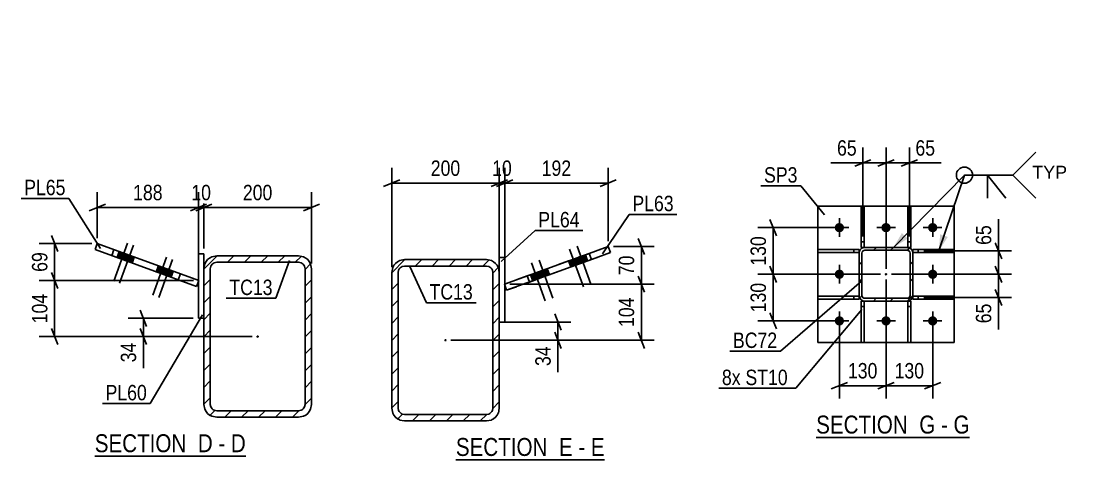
# Model space of a CAD drawing. Header units: millimetres. Extents: x 0 to 841, y 0 to 594.
# Drawn here: x 315.6 to 511, y 182.3 to 263.9 of the extents above; entities that cross this region are included whole.
import ezdxf

# ---------------------------------------------------------------- set-up
doc = ezdxf.new("R2010")
doc.units = ezdxf.units.MM
doc.linetypes.add('DXK_LINE_DOT2', pattern=[3.9198, 1.9599, -1.9599])
doc.styles.add('Arial', font='arial.ttf', dxfattribs={"height": 0.2})
doc.styles.add('Arial Narrow', font='ARIALN.TTF', dxfattribs={"height": 0.2})

# ---------------------------------------------------------------- blocks, each defined once
blk = doc.blocks.new('Unknown-682121855-16 - 4889')
at = {"color": 6, "linetype": 'Continuous'}
blk.add_line((329.34, 182.98), (357.41, 182.98), dxfattribs=at)
at = {"color": 0, "linetype": 'Continuous'}
for points in [[(347.45, 183.73), (347.45, 187.23), (329.34, 187.23), (329.34, 183.73)], [(351.27, 183.73), (351.27, 187.23), (348.5, 187.23), (348.5, 183.73)], [(353.59, 183.73), (353.59, 187.23), (352.32, 187.23), (352.32, 183.73)], [(357.41, 183.73), (357.41, 187.23), (354.64, 187.23), (354.64, 183.73)]]:
    blk.add_wipeout(points, dxfattribs=at)
at = {"color": 7, "linetype": 'Continuous', "style": 'Arial Narrow'}
for s, p in [('SECTION ', (329.34, 183.73)), ('D', (348.5, 183.73)), ('D', (354.64, 183.73)), ('-', (352.32, 183.73))]:
    blk.add_text(s, height=3.34, dxfattribs=at).set_placement(p)
blk = doc.blocks.new('Unknown-682121855-17 - 4726')
at = {"color": 6, "linetype": 'Continuous'}
blk.add_line((396.46, 182.29), (424.11, 182.29), dxfattribs=at)
at = {"color": 0, "linetype": 'Continuous'}
for points in [[(414.57, 183.04), (414.57, 186.54), (396.46, 186.54), (396.46, 183.04)], [(418.18, 183.04), (418.18, 186.54), (415.62, 186.54), (415.62, 183.04)], [(420.5, 183.04), (420.5, 186.54), (419.23, 186.54), (419.23, 183.04)], [(424.11, 183.04), (424.11, 186.54), (421.55, 186.54), (421.55, 183.04)]]:
    blk.add_wipeout(points, dxfattribs=at)
at = {"color": 7, "linetype": 'Continuous', "style": 'Arial Narrow'}
for s, p in [('SECTION ', (396.46, 183.04)), ('E', (415.62, 183.04)), ('E', (421.55, 183.04)), ('-', (419.23, 183.04))]:
    blk.add_text(s, height=3.34, dxfattribs=at).set_placement(p)
blk = doc.blocks.new('Unknown-682121855-32 - 29420')
at = {"color": 6, "linetype": 'Continuous'}
blk.add_line((463.43, 186.45), (491.93, 186.45), dxfattribs=at)
at = {"color": 0, "linetype": 'Continuous'}
for points in [[(481.54, 187.2), (481.54, 190.7), (463.43, 190.7), (463.43, 187.2)], [(485.57, 187.2), (485.57, 190.7), (482.59, 190.7), (482.59, 187.2)], [(487.9, 187.2), (487.9, 190.7), (486.62, 190.7), (486.62, 187.2)], [(491.93, 187.2), (491.93, 190.7), (488.95, 190.7), (488.95, 187.2)]]:
    blk.add_wipeout(points, dxfattribs=at)
at = {"color": 7, "linetype": 'Continuous', "style": 'Arial Narrow'}
for s, p in [('SECTION ', (463.43, 187.2)), ('G', (482.59, 187.2)), ('G', (488.95, 187.2)), ('-', (486.62, 187.2))]:
    blk.add_text(s, height=3.34, dxfattribs=at).set_placement(p)
blk = doc.blocks.new('Part-682121855-4913 - 4889')
at = {"color": 2, "linetype": 'Continuous'}
for p, q in [((349.62, 220.62), (348.62, 220.62)), ((348.62, 220.62), (348.62, 208.62)), ((349.62, 220.62), (349.62, 217.83)), ((348.62, 208.62), (349.62, 208.62))]:
    blk.add_line(p, q, dxfattribs=at)
at = {"color": 7, "linetype": 'DXK_LINE_DOT2'}
blk.add_line((349.62, 217.83), (349.62, 208.62), dxfattribs=at)
blk = doc.blocks.new('Bolt-682121855-4955 - 4889')
at = {"linetype": 'Continuous'}
for points in [[(333.49, 219.9), (335.18, 219.29), (335.59, 220.41), (333.9, 221.03)], [(334.58, 219.51), (336.27, 218.89), (336.68, 220.02), (334.99, 220.63)], [(340.76, 217.26), (342.45, 216.64), (342.86, 217.77), (341.17, 218.38)], [(341.84, 216.86), (343.53, 216.25), (343.94, 217.37), (342.25, 217.99)]]:
    blk.add_hatch(color=1, dxfattribs=at).paths.add_polyline_path(points)
at = {"color": 1, "linetype": 'Continuous'}
for p, q in [((335.43, 222.6), (332.87, 215.55)), ((333.9, 221.03), (333.49, 219.9)), ((336.52, 222.2), (333.95, 215.16)), ((334.99, 220.63), (334.58, 219.51)), ((335.59, 220.41), (335.18, 219.29)), ((336.68, 220.02), (336.27, 218.89)), ((342.7, 219.96), (340.13, 212.91)), ((343.78, 219.56), (341.22, 212.51)), ((341.17, 218.38), (340.76, 217.26)), ((342.25, 217.99), (341.84, 216.86)), ((342.86, 217.77), (342.45, 216.64)), ((343.94, 217.37), (343.53, 216.25))]:
    blk.add_line(p, q, dxfattribs=at)
blk = doc.blocks.new('Part-682121855-4935 - 4889')
at = {"linetype": 'Continuous'}
h = blk.add_hatch(dxfattribs=at)
h.set_pattern_fill('', scale=0.7, style=0, pattern_type=0)
h.set_pattern_definition([(45, (349.616, 192.6337), (-1.57154, 1.57154), [])])
h.paths.add_polyline_path([(349.62, 217.83), (349.62, 192.63), (349.8, 191.72), (350.32, 190.94), (351.1, 190.42), (352.02, 190.23), (367.22, 190.23), (368.13, 190.42), (368.91, 190.94), (369.43, 191.72), (369.62, 192.63), (369.62, 217.83), (369.43, 218.75), (368.91, 219.53), (368.13, 220.05), (367.22, 220.23), (352.02, 220.23), (351.1, 220.05), (350.32, 219.53), (349.8, 218.75)])
h.paths.add_polyline_path([(351.17, 218.68), (351.56, 218.94), (352.02, 219.03), (367.22, 219.03), (367.68, 218.94), (368.06, 218.68), (368.32, 218.29), (368.42, 217.83), (368.42, 192.63), (368.32, 192.17), (368.06, 191.79), (367.68, 191.53), (367.22, 191.43), (352.02, 191.43), (351.56, 191.53), (351.17, 191.79), (350.91, 192.17), (350.82, 192.63), (350.82, 217.83), (350.91, 218.29)])
blk.add_hatch(color=246, dxfattribs=at).paths.add_polyline_path([(359.62, 205.13, -1), (359.62, 205.33, -1)])
at = {"color": 2, "linetype": 'Continuous'}
for p, q in [((352.02, 220.23), (351.1, 220.05)), ((351.56, 218.94), (352.02, 219.03)), ((352.02, 220.23), (367.22, 220.23)), ((352.02, 219.03), (367.22, 219.03)), ((368.13, 220.05), (367.22, 220.23)), ((367.22, 219.03), (367.68, 218.94)), ((349.8, 218.75), (349.62, 217.83)), ((349.62, 192.63), (349.62, 217.83)), ((350.82, 217.83), (350.91, 218.29)), ((350.82, 192.63), (350.82, 217.83)), ((368.32, 218.29), (368.42, 217.83)), ((368.42, 192.63), (368.42, 217.83)), ((369.62, 217.83), (369.43, 218.75)), ((369.62, 192.63), (369.62, 217.83)), ((349.62, 192.63), (349.8, 191.72)), ((350.91, 192.17), (350.82, 192.63)), ((352.02, 191.43), (351.56, 191.53)), ((352.02, 191.43), (367.22, 191.43)), ((367.68, 191.53), (367.22, 191.43)), ((368.42, 192.63), (368.32, 192.17)), ((369.43, 191.72), (369.62, 192.63)), ((351.1, 190.42), (352.02, 190.23)), ((352.02, 190.23), (367.22, 190.23)), ((367.22, 190.23), (368.13, 190.42))]:
    blk.add_line(p, q, dxfattribs=at)
at = {"color": 246, "linetype": 'DXK_LINE_DOT2'}
blk.add_line((359.62, 205.23), (359.62, 205.23), dxfattribs=at)
at = {"color": 246, "linetype": 'Continuous'}
blk.add_circle((359.62, 205.23), 0.1, dxfattribs=at)
at = {"color": 2, "linetype": 'Continuous'}
for centre, radius, start, end in [((352.02, 217.83), 2.4, 112.5, 157.5), ((352.02, 217.83), 1.2, 112.5, 157.5), ((367.22, 217.83), 1.2, 22.5, 67.5), ((367.22, 217.83), 2.4, 22.5, 67.5), ((352.02, 192.63), 2.4, 202.5, 247.5), ((352.02, 192.63), 1.2, 202.5, 247.5), ((367.22, 192.63), 1.2, 292.5, 337.5), ((367.22, 192.63), 2.4, 292.5, 337.5)]:
    blk.add_arc(centre, radius, start, end, dxfattribs=at)
blk = doc.blocks.new('Part-682121855-4968 - 4889')
at = {"color": 2, "linetype": 'Continuous'}
for p, q in [((329.81, 222.52), (329.4, 221.39)), ((329.4, 221.39), (348.26, 214.53)), ((329.81, 222.52), (348.67, 215.65)), ((332.91, 221.39), (332.5, 220.26)), ((348.67, 215.65), (348.26, 214.53))]:
    blk.add_line(p, q, dxfattribs=at)
at = {"color": 7, "linetype": 'DXK_LINE_DOT2'}
blk.add_line((344.84, 215.77), (345.25, 216.9), dxfattribs=at)
blk = doc.blocks.new('Part-682121855-4739 - 4726')
at = {"color": 2, "linetype": 'Continuous'}
for p, q in [((404.53, 219.93), (404.53, 219.93)), ((404.53, 219.93), (404.53, 217.14)), ((405.53, 219.93), (404.53, 219.93)), ((405.53, 219.93), (405.53, 219.93)), ((405.53, 207.93), (405.53, 219.93)), ((405.53, 207.93), (404.53, 207.93)), ((405.53, 207.93), (405.53, 207.93))]:
    blk.add_line(p, q, dxfattribs=at)
at = {"color": 7, "linetype": 'DXK_LINE_DOT2'}
for p, q in [((404.53, 219.93), (405.53, 219.93)), ((404.53, 217.14), (404.53, 207.93)), ((404.53, 207.93), (405.53, 207.93))]:
    blk.add_line(p, q, dxfattribs=at)
blk = doc.blocks.new('Part-682121855-4773 - 4726')
at = {"color": 7, "linetype": 'DXK_LINE_DOT2'}
for p, q in [((424.77, 221.98), (409.71, 216.5)), ((410.12, 215.37), (425.18, 220.85)), ((409.71, 216.5), (405.48, 214.96)), ((405.48, 214.96), (405.89, 213.83)), ((405.89, 213.83), (410.12, 215.37)), ((409.71, 216.5), (410.12, 215.37))]:
    blk.add_line(p, q, dxfattribs=at)
at = {"color": 2, "linetype": 'Continuous'}
for p, q in [((421.24, 220.7), (424.77, 221.98)), ((425.18, 220.85), (421.65, 219.57)), ((424.77, 221.98), (425.18, 220.85)), ((405.48, 214.96), (421.24, 220.7)), ((421.65, 219.57), (405.89, 213.83)), ((421.24, 220.7), (421.65, 219.57)), ((405.48, 214.96), (405.48, 214.96)), ((405.48, 214.96), (405.89, 213.83)), ((405.89, 213.83), (405.89, 213.83))]:
    blk.add_line(p, q, dxfattribs=at)
blk = doc.blocks.new('Bolt-682121855-4782 - 4726')
at = {"linetype": 'Continuous'}
for points in [[(417.83, 218.18), (419.53, 218.8), (419.12, 219.92), (417.42, 219.31)], [(419.25, 218.7), (420.94, 219.31), (420.53, 220.44), (418.84, 219.82)], [(410.75, 215.6), (412.44, 216.22), (412.03, 217.35), (410.34, 216.73)], [(412.16, 216.12), (413.85, 216.73), (413.44, 217.86), (411.75, 217.24)]]:
    blk.add_hatch(color=1, dxfattribs=at).paths.add_polyline_path(points)
at = {"color": 1, "linetype": 'Continuous'}
for p, q in [((417.59, 221.5), (420.15, 214.45)), ((419, 222.01), (421.56, 214.96)), ((410.5, 218.92), (413.07, 211.87)), ((411.91, 219.43), (414.48, 212.38)), ((417.42, 219.31), (417.83, 218.18)), ((418.84, 219.82), (419.25, 218.7)), ((419.12, 219.92), (419.53, 218.8)), ((420.53, 220.44), (420.94, 219.31)), ((411.75, 217.24), (412.16, 216.12)), ((412.03, 217.35), (412.44, 216.22)), ((413.44, 217.86), (413.85, 216.73)), ((410.34, 216.73), (410.75, 215.6))]:
    blk.add_line(p, q, dxfattribs=at)
blk = doc.blocks.new('Part-682121855-4788 - 4726')
at = {"linetype": 'Continuous'}
h = blk.add_hatch(dxfattribs=at)
h.set_pattern_fill('', scale=0.7, style=0, pattern_type=0)
h.set_pattern_definition([(45, (404.346, 218.058), (-1.57154, 1.57154), [])])
h.paths.add_polyline_path([(404.53, 217.14), (404.35, 218.06), (403.83, 218.84), (403.05, 219.36), (402.13, 219.54), (386.93, 219.54), (386.01, 219.36), (385.23, 218.84), (384.71, 218.06), (384.53, 217.14), (384.53, 191.94), (384.71, 191.02), (385.23, 190.24), (386.01, 189.72), (386.93, 189.54), (402.13, 189.54), (403.05, 189.72), (403.83, 190.24), (404.35, 191.02), (404.53, 191.94)])
h.paths.add_polyline_path([(403.24, 191.48), (402.98, 191.09), (402.59, 190.83), (402.13, 190.74), (386.93, 190.74), (386.47, 190.83), (386.08, 191.09), (385.82, 191.48), (385.73, 191.94), (385.73, 217.14), (385.82, 217.6), (386.08, 217.99), (386.47, 218.25), (386.93, 218.34), (402.13, 218.34), (402.59, 218.25), (402.98, 217.99), (403.24, 217.6), (403.33, 217.14), (403.33, 191.94)])
blk.add_hatch(color=246, dxfattribs=at).paths.add_polyline_path([(394.53, 204.44, -1), (394.53, 204.64, -1)])
at = {"color": 2, "linetype": 'Continuous'}
for p, q in [((386.93, 219.54), (386.01, 219.36)), ((386.93, 219.54), (386.93, 219.54)), ((386.93, 219.54), (402.13, 219.54)), ((402.13, 219.54), (402.13, 219.54)), ((403.05, 219.36), (402.13, 219.54)), ((384.71, 218.06), (384.53, 217.14)), ((384.53, 217.14), (384.53, 217.14)), ((384.53, 191.94), (384.53, 217.14)), ((385.73, 217.14), (385.82, 217.6)), ((385.73, 217.14), (385.73, 217.14)), ((385.73, 191.94), (385.73, 217.14)), ((386.47, 218.25), (386.93, 218.34)), ((386.93, 218.34), (386.93, 218.34)), ((386.93, 218.34), (402.13, 218.34)), ((402.13, 218.34), (402.13, 218.34)), ((402.13, 218.34), (402.59, 218.25)), ((403.24, 217.6), (403.33, 217.14)), ((403.33, 217.14), (403.33, 217.14)), ((403.33, 191.94), (403.33, 217.14)), ((404.53, 217.14), (404.35, 218.06)), ((404.53, 217.14), (404.53, 217.14)), ((404.53, 191.94), (404.53, 217.14)), ((384.53, 191.94), (384.53, 191.94)), ((384.53, 191.94), (384.71, 191.02)), ((385.73, 191.94), (385.73, 191.94)), ((385.82, 191.48), (385.73, 191.94)), ((403.33, 191.94), (403.24, 191.48)), ((403.33, 191.94), (403.33, 191.94)), ((404.35, 191.02), (404.53, 191.94)), ((404.53, 191.94), (404.53, 191.94)), ((386.01, 189.72), (386.93, 189.54)), ((386.93, 190.74), (386.47, 190.83)), ((386.93, 190.74), (386.93, 190.74)), ((386.93, 190.74), (402.13, 190.74)), ((386.93, 189.54), (386.93, 189.54)), ((386.93, 189.54), (402.13, 189.54)), ((402.59, 190.83), (402.13, 190.74)), ((402.13, 190.74), (402.13, 190.74)), ((402.13, 189.54), (403.05, 189.72)), ((402.13, 189.54), (402.13, 189.54))]:
    blk.add_line(p, q, dxfattribs=at)
at = {"color": 246, "linetype": 'DXK_LINE_DOT2'}
blk.add_line((394.53, 204.54), (394.53, 204.54), dxfattribs=at)
at = {"color": 246, "linetype": 'Continuous'}
blk.add_circle((394.53, 204.54), 0.1, dxfattribs=at)
at = {"color": 2, "linetype": 'Continuous'}
for centre, radius, start, end in [((386.93, 217.14), 2.4, 112.5, 157.5), ((402.13, 217.14), 2.4, 22.5, 67.5), ((386.93, 217.14), 1.2, 112.5, 157.5), ((402.13, 217.14), 1.2, 22.5, 67.5), ((386.93, 191.94), 1.2, 202.5, 247.5), ((402.13, 191.94), 1.2, 292.5, 337.5), ((386.93, 191.94), 2.4, 202.5, 247.5), ((402.13, 191.94), 2.4, 292.5, 337.5)]:
    blk.add_arc(centre, radius, start, end, dxfattribs=at)
blk = doc.blocks.new('Part-682121855-29505 - 29420')
at = {"color": 2, "linetype": 'Continuous'}
for p, q in [((481.41, 220.88), (481.41, 221.41)), ((481.41, 221.41), (489.08, 221.41)), ((489.08, 220.88), (481.41, 220.88)), ((489.08, 221.41), (489.08, 220.88))]:
    blk.add_line(p, q, dxfattribs=at)
at = {"color": 7, "linetype": 'DXK_LINE_DOT2'}
blk.add_line((482.41, 220.88), (482.41, 221.41), dxfattribs=at)
blk = doc.blocks.new('Part-682121855-29506 - 29420')
at = {"color": 2, "linetype": 'Continuous'}
for p, q in [((481.41, 212.21), (481.41, 212.75)), ((481.41, 212.75), (489.08, 212.75)), ((489.08, 212.21), (481.41, 212.21)), ((489.08, 212.75), (489.08, 212.21))]:
    blk.add_line(p, q, dxfattribs=at)
at = {"color": 7, "linetype": 'DXK_LINE_DOT2'}
blk.add_line((482.41, 212.21), (482.41, 212.75), dxfattribs=at)
blk = doc.blocks.new('Part-682121855-29450 - 29420')
at = {"color": 2, "linetype": 'Continuous'}
for p, q in [((463.74, 204.15), (463.74, 229.48)), ((463.74, 229.48), (489.08, 229.48)), ((489.08, 204.15), (489.08, 229.48)), ((463.74, 204.15), (489.08, 204.15))]:
    blk.add_line(p, q, dxfattribs=at)
blk = doc.blocks.new('Part-682121855-29425 - 29420')
at = {"linetype": 'Continuous'}
h = blk.add_hatch(dxfattribs=at)
h.set_pattern_fill('', scale=0.7, style=0, pattern_type=0)
h.set_pattern_definition([(45, (480.3437, 211.8133), (-1.57154, 1.57154), [])])
h.paths.add_polyline_path([(472.48, 211.81), (480.34, 211.81), (480.75, 211.89), (481.1, 212.13), (481.33, 212.47), (481.41, 212.88), (481.41, 220.75), (481.33, 221.15), (481.1, 221.5), (480.75, 221.73), (480.34, 221.81), (472.48, 221.81), (472.07, 221.73), (471.72, 221.5), (471.49, 221.15), (471.41, 220.75), (471.41, 212.88), (471.49, 212.47), (471.72, 212.13), (472.07, 211.89)])
h.paths.add_polyline_path([(471.98, 212.68), (471.94, 212.88), (471.94, 220.75), (471.98, 220.95), (472.1, 221.12), (472.27, 221.24), (472.48, 221.28), (480.34, 221.28), (480.55, 221.24), (480.72, 221.12), (480.84, 220.95), (480.88, 220.75), (480.88, 212.88), (480.84, 212.68), (480.72, 212.5), (480.55, 212.39), (480.34, 212.35), (472.48, 212.35), (472.27, 212.39), (472.1, 212.5)])
blk.add_hatch(color=246, dxfattribs=at).paths.add_polyline_path([(476.41, 216.71, -1), (476.41, 216.91, -1)])
at = {"color": 7, "linetype": 'DXK_LINE_DOT2'}
for p, q in [((471.41, 220.75), (471.49, 221.15)), ((471.41, 212.88), (471.41, 220.75)), ((471.98, 220.95), (471.94, 220.75)), ((471.94, 212.88), (471.94, 220.75)), ((472.07, 221.73), (472.48, 221.81)), ((472.48, 221.28), (472.27, 221.24)), ((472.48, 221.81), (480.34, 221.81)), ((472.48, 221.28), (480.34, 221.28)), ((480.34, 221.81), (480.75, 221.73)), ((480.55, 221.24), (480.34, 221.28)), ((480.88, 220.75), (480.84, 220.95)), ((480.88, 212.88), (480.88, 220.75)), ((481.33, 221.15), (481.41, 220.75)), ((481.41, 212.88), (481.41, 220.75)), ((471.49, 212.47), (471.41, 212.88)), ((471.94, 212.88), (471.98, 212.68)), ((472.48, 211.81), (472.07, 211.89)), ((472.27, 212.39), (472.48, 212.35)), ((472.48, 212.35), (480.34, 212.35)), ((472.48, 211.81), (480.34, 211.81)), ((480.34, 212.35), (480.55, 212.39)), ((480.75, 211.89), (480.34, 211.81)), ((480.84, 212.68), (480.88, 212.88)), ((481.41, 212.88), (481.33, 212.47))]:
    blk.add_line(p, q, dxfattribs=at)
at = {"color": 2, "linetype": 'Continuous'}
for p, q in [((471.49, 221.15), (471.41, 220.75)), ((471.41, 212.88), (471.41, 220.75)), ((471.94, 220.75), (471.98, 220.95)), ((471.94, 212.88), (471.94, 220.75)), ((472.48, 221.81), (472.07, 221.73)), ((472.27, 221.24), (472.48, 221.28)), ((472.48, 221.81), (480.34, 221.81)), ((472.48, 221.28), (480.34, 221.28)), ((480.75, 221.73), (480.34, 221.81)), ((480.34, 221.28), (480.55, 221.24)), ((480.84, 220.95), (480.88, 220.75)), ((480.88, 212.88), (480.88, 220.75)), ((481.41, 220.75), (481.33, 221.15)), ((481.41, 212.88), (481.41, 220.75)), ((471.41, 212.88), (471.49, 212.47)), ((471.98, 212.68), (471.94, 212.88)), ((472.07, 211.89), (472.48, 211.81)), ((472.48, 212.35), (472.27, 212.39)), ((472.48, 212.35), (480.34, 212.35)), ((472.48, 211.81), (480.34, 211.81)), ((480.55, 212.39), (480.34, 212.35)), ((480.34, 211.81), (480.75, 211.89)), ((480.88, 212.88), (480.84, 212.68)), ((481.33, 212.47), (481.41, 212.88))]:
    blk.add_line(p, q, dxfattribs=at)
at = {"color": 246, "linetype": 'DXK_LINE_DOT2'}
blk.add_line((476.41, 216.81), (476.41, 216.81), dxfattribs=at)
at = {"color": 246, "linetype": 'Continuous'}
blk.add_circle((476.41, 216.81), 0.1, dxfattribs=at)
at = {"color": 7, "linetype": 'DXK_LINE_DOT2'}
for centre, radius, start, end in [((472.48, 220.75), 1.07, 112.5, 157.5), ((472.48, 220.75), 0.533, 112.5, 157.5), ((480.34, 220.75), 0.533, 22.5, 67.5), ((480.34, 220.75), 1.07, 22.5, 67.5), ((472.48, 212.88), 1.07, 202.5, 247.5), ((472.48, 212.88), 0.533, 202.5, 247.5), ((480.34, 212.88), 0.533, 292.5, 337.5), ((480.34, 212.88), 1.07, 292.5, 337.5)]:
    blk.add_arc(centre, radius, start, end, dxfattribs=at)
at = {"color": 2, "linetype": 'Continuous'}
for centre, radius, start, end in [((472.48, 220.75), 1.07, 112.5, 157.5), ((472.48, 220.75), 0.533, 112.5, 157.5), ((480.34, 220.75), 0.533, 22.5, 67.5), ((480.34, 220.75), 1.07, 22.5, 67.5), ((472.48, 212.88), 1.07, 202.5, 247.5), ((472.48, 212.88), 0.533, 202.5, 247.5), ((480.34, 212.88), 0.533, 292.5, 337.5), ((480.34, 212.88), 1.07, 292.5, 337.5)]:
    blk.add_arc(centre, radius, start, end, dxfattribs=at)
blk = doc.blocks.new('Part-682121855-29507 - 29420')
at = {"color": 2, "linetype": 'Continuous'}
for p, q in [((463.74, 221.41), (471.41, 221.41)), ((463.74, 220.88), (463.74, 221.41)), ((471.41, 220.88), (463.74, 220.88)), ((471.41, 221.41), (471.41, 220.88))]:
    blk.add_line(p, q, dxfattribs=at)
at = {"color": 7, "linetype": 'DXK_LINE_DOT2'}
blk.add_line((470.41, 220.88), (470.41, 221.41), dxfattribs=at)
blk = doc.blocks.new('Part-682121855-29508 - 29420')
at = {"color": 2, "linetype": 'Continuous'}
for p, q in [((463.74, 212.75), (471.41, 212.75)), ((463.74, 212.21), (463.74, 212.75)), ((471.41, 212.21), (463.74, 212.21)), ((471.41, 212.75), (471.41, 212.21))]:
    blk.add_line(p, q, dxfattribs=at)
at = {"color": 7, "linetype": 'DXK_LINE_DOT2'}
blk.add_line((470.41, 212.21), (470.41, 212.75), dxfattribs=at)
blk = doc.blocks.new('Part-682121855-29509 - 29420')
at = {"color": 2, "linetype": 'Continuous'}
for p, q in [((480.48, 229.48), (480.48, 221.81)), ((480.48, 229.48), (481.01, 229.48)), ((481.01, 229.48), (481.01, 221.81)), ((480.48, 221.81), (481.01, 221.81))]:
    blk.add_line(p, q, dxfattribs=at)
at = {"color": 7, "linetype": 'DXK_LINE_DOT2'}
for p, q in [((480.48, 222.81), (481.01, 222.81)), ((481.01, 221.81), (480.48, 221.81))]:
    blk.add_line(p, q, dxfattribs=at)
blk = doc.blocks.new('Part-682121855-29510 - 29420')
at = {"color": 2, "linetype": 'Continuous'}
for p, q in [((471.81, 229.48), (471.81, 221.81)), ((471.81, 229.48), (472.34, 229.48)), ((472.34, 229.48), (472.34, 221.81)), ((471.81, 221.81), (472.34, 221.81))]:
    blk.add_line(p, q, dxfattribs=at)
at = {"color": 7, "linetype": 'DXK_LINE_DOT2'}
for p, q in [((471.81, 222.81), (472.34, 222.81)), ((472.34, 221.81), (471.81, 221.81))]:
    blk.add_line(p, q, dxfattribs=at)
blk = doc.blocks.new('Part-682121855-29511 - 29420')
at = {"color": 2, "linetype": 'Continuous'}
for p, q in [((480.48, 211.81), (481.01, 211.81)), ((480.48, 204.15), (480.48, 211.81)), ((481.01, 211.81), (481.01, 204.15)), ((481.01, 204.15), (480.48, 204.15))]:
    blk.add_line(p, q, dxfattribs=at)
at = {"color": 7, "linetype": 'DXK_LINE_DOT2'}
for p, q in [((481.01, 211.81), (480.48, 211.81)), ((480.48, 210.81), (481.01, 210.81))]:
    blk.add_line(p, q, dxfattribs=at)
blk = doc.blocks.new('Part-682121855-29512 - 29420')
at = {"color": 2, "linetype": 'Continuous'}
for p, q in [((471.81, 211.81), (472.34, 211.81)), ((471.81, 204.15), (471.81, 211.81)), ((472.34, 211.81), (472.34, 204.15)), ((472.34, 204.15), (471.81, 204.15))]:
    blk.add_line(p, q, dxfattribs=at)
at = {"color": 7, "linetype": 'DXK_LINE_DOT2'}
for p, q in [((472.34, 211.81), (471.81, 211.81)), ((471.81, 210.81), (472.34, 210.81))]:
    blk.add_line(p, q, dxfattribs=at)
blk = doc.blocks.new('Bolt-682121855-29521 - 29420')
at = {"linetype": 'Continuous'}
for points in [[(467.74, 226.35, -1), (467.74, 224.61, -1)], [(476.41, 226.35, -1), (476.41, 224.61, -1)], [(485.08, 226.35, -1), (485.08, 224.61, -1)], [(467.74, 217.68, -1), (467.74, 215.95, -1)], [(485.08, 217.68, -1), (485.08, 215.95, -1)], [(467.74, 209.01, -1), (467.74, 207.28, -1)], [(476.41, 209.01, -1), (476.41, 207.28, -1)], [(485.08, 209.01, -1), (485.08, 207.28, -1)]]:
    blk.add_hatch(color=1, dxfattribs=at).paths.add_polyline_path(points)
at = {"color": 1, "linetype": 'Continuous'}
for p, q in [((467.74, 223.75), (467.74, 227.21)), ((476.41, 223.75), (476.41, 227.21)), ((485.08, 223.75), (485.08, 227.21)), ((466.01, 225.48), (469.48, 225.48)), ((474.68, 225.48), (478.14, 225.48)), ((483.34, 225.48), (486.81, 225.48)), ((467.74, 215.08), (467.74, 218.55)), ((485.08, 215.08), (485.08, 218.55)), ((466.01, 216.81), (469.48, 216.81)), ((483.34, 216.81), (486.81, 216.81)), ((467.74, 206.41), (467.74, 209.88)), ((476.41, 206.41), (476.41, 209.88)), ((485.08, 206.41), (485.08, 209.88)), ((466.01, 208.15), (469.48, 208.15)), ((474.68, 208.15), (478.14, 208.15)), ((483.34, 208.15), (486.81, 208.15))]:
    blk.add_line(p, q, dxfattribs=at)
blk = doc.blocks.new('StraightDimension-682121855-4995 - 4889')
at = {"color": 7, "linetype": 'Continuous'}
for p, q in [((349.62, 221.62), (349.62, 232.07)), ((369.62, 218.83), (369.62, 232.07)), ((351.12, 229.82), (348.12, 228.62)), ((349.62, 229.22), (369.62, 229.22)), ((368.12, 228.62), (371.12, 229.82))]:
    blk.add_line(p, q, dxfattribs=at)
at = {"color": 0}
blk.add_wipeout([(362.96, 229.97), (362.96, 234.17), (356.27, 234.17), (356.27, 229.97)], dxfattribs=at)
at = {"color": 3, "style": 'Arial Narrow'}
blk.add_text('200', height=2.863, dxfattribs=at).set_placement((356.87, 230.57))
blk = doc.blocks.new('StraightDimension-682121855-5003 - 4889')
at = {"color": 7, "linetype": 'Continuous'}
for p, q in [((348.62, 216.67), (348.62, 232.07)), ((349.62, 221.62), (349.62, 232.07)), ((347.12, 228.62), (350.12, 229.82)), ((351.12, 229.82), (348.12, 228.62)), ((348.62, 229.22), (349.62, 229.22))]:
    blk.add_line(p, q, dxfattribs=at)
at = {"color": 0}
blk.add_wipeout([(351.54, 229.97), (351.54, 234.17), (346.69, 234.17), (346.69, 229.97)], dxfattribs=at)
at = {"color": 3, "style": 'Arial Narrow'}
blk.add_text('10', height=2.863, dxfattribs=at).set_placement((347.29, 230.57))
blk = doc.blocks.new('StraightDimension-682121855-5014 - 4889')
at = {"color": 7, "linetype": 'Continuous'}
for p, q in [((329.81, 223.52), (329.81, 232.07)), ((348.62, 216.67), (348.62, 232.07)), ((331.31, 229.82), (328.31, 228.62)), ((329.81, 229.22), (348.62, 229.22)), ((347.12, 228.62), (350.12, 229.82))]:
    blk.add_line(p, q, dxfattribs=at)
at = {"color": 0}
blk.add_wipeout([(342.56, 229.97), (342.56, 234.17), (335.87, 234.17), (335.87, 229.97)], dxfattribs=at)
at = {"color": 3, "style": 'Arial Narrow'}
blk.add_text('188', height=2.863, dxfattribs=at).set_placement((336.47, 230.57))
blk = doc.blocks.new('StraightDimension-682121855-5024 - 4889')
at = {"color": 7, "linetype": 'Continuous'}
for p, q in [((337.78, 210.12), (338.98, 207.12)), ((347.62, 208.62), (335.53, 208.62)), ((338.38, 205.23), (338.38, 208.62)), ((348.62, 205.23), (335.53, 205.23)), ((338.98, 203.73), (337.78, 206.73))]:
    blk.add_line(p, q, dxfattribs=at)
at = {"color": 0}
blk.add_wipeout([(337.63, 204.71), (333.43, 204.71), (333.43, 199.85), (337.63, 199.85)], dxfattribs=at)
at = {"color": 7, "linetype": 'Continuous'}
blk.add_line((338.38, 205.23), (338.38, 199.33), dxfattribs=at)
blk.add_line((338.38, 205.23), (338.38, 199.33), dxfattribs=at)
at = {"color": 3, "style": 'Arial Narrow'}
blk.add_text('34', height=2.863, rotation=90.0002, dxfattribs=at).set_placement((337.03, 200.45))
blk = doc.blocks.new('StraightDimension-682121855-36577 - 4889')
at = {"color": 7, "linetype": 'Continuous'}
for p, q in [((321.28, 224.02), (322.48, 221.02)), ((328.81, 222.52), (319.03, 222.52)), ((321.88, 215.65), (321.88, 222.52)), ((322.48, 214.15), (321.28, 217.15)), ((347.67, 215.65), (319.03, 215.65))]:
    blk.add_line(p, q, dxfattribs=at)
at = {"color": 0}
blk.add_wipeout([(321.13, 221.51), (316.93, 221.51), (316.93, 216.66), (321.13, 216.66)], dxfattribs=at)
at = {"color": 3, "style": 'Arial Narrow'}
blk.add_text('69', height=2.863, rotation=90.0002, dxfattribs=at).set_placement((320.53, 217.26))
blk = doc.blocks.new('StraightDimension-682121855-36578 - 4889')
at = {"color": 7, "linetype": 'Continuous'}
for p, q in [((321.28, 217.15), (322.48, 214.15)), ((347.67, 215.65), (319.03, 215.65)), ((321.88, 205.23), (321.88, 215.65)), ((358.62, 205.23), (319.03, 205.23)), ((322.48, 203.73), (321.28, 206.73))]:
    blk.add_line(p, q, dxfattribs=at)
at = {"color": 0}
blk.add_wipeout([(321.13, 213.79), (316.93, 213.79), (316.93, 207.1), (321.13, 207.1)], dxfattribs=at)
at = {"color": 3, "style": 'Arial Narrow'}
blk.add_text('104', height=2.863, rotation=90.0002, dxfattribs=at).set_placement((320.53, 207.7))
blk = doc.blocks.new('StraightDimension-682121855-36602 - 4726')
at = {"color": 7, "linetype": 'Continuous'}
for p, q in [((430.34, 223.48), (431.54, 220.48)), ((425.77, 221.98), (433.34, 221.98)), ((430.94, 214.96), (430.94, 221.98)), ((406.48, 214.96), (433.34, 214.96)), ((431.54, 213.46), (430.34, 216.46))]:
    blk.add_line(p, q, dxfattribs=at)
at = {"color": 0}
blk.add_wipeout([(430.19, 220.9), (425.99, 220.9), (425.99, 216.04), (430.19, 216.04)], dxfattribs=at)
at = {"color": 3, "style": 'Arial Narrow'}
blk.add_text('70', height=2.863, rotation=90.0002, dxfattribs=at).set_placement((429.59, 216.64))
blk = doc.blocks.new('StraightDimension-682121855-11533 - 4726')
at = {"color": 7, "linetype": 'Continuous'}
for p, q in [((404.53, 205.54), (404.53, 236.6)), ((405.53, 215.98), (405.53, 236.6)), ((403.03, 233.15), (406.03, 234.35)), ((407.03, 234.35), (404.03, 233.15)), ((404.53, 233.75), (405.53, 233.75))]:
    blk.add_line(p, q, dxfattribs=at)
at = {"color": 0}
blk.add_wipeout([(407.46, 234.5), (407.46, 238.7), (402.6, 238.7), (402.6, 234.5)], dxfattribs=at)
at = {"color": 3, "style": 'Arial Narrow'}
blk.add_text('10', height=2.863, dxfattribs=at).set_placement((403.2, 235.1))
blk = doc.blocks.new('StraightDimension-682121855-11532 - 4726')
at = {"color": 7, "linetype": 'Continuous'}
for p, q in [((405.53, 215.98), (405.53, 236.6)), ((424.77, 222.98), (424.77, 236.6)), ((407.03, 234.35), (404.03, 233.15)), ((405.53, 233.75), (424.77, 233.75)), ((423.27, 233.15), (426.27, 234.35))]:
    blk.add_line(p, q, dxfattribs=at)
at = {"color": 0}
blk.add_wipeout([(418.49, 234.5), (418.49, 238.7), (411.81, 238.7), (411.81, 234.5)], dxfattribs=at)
at = {"color": 3, "style": 'Arial Narrow'}
blk.add_text('192', height=2.863, dxfattribs=at).set_placement((412.41, 235.1))
blk = doc.blocks.new('StraightDimension-682121855-11534 - 4726')
at = {"color": 7, "linetype": 'Continuous'}
for p, q in [((384.53, 218.14), (384.53, 236.6)), ((404.53, 205.54), (404.53, 236.6)), ((386.03, 234.35), (383.03, 233.15)), ((384.53, 233.75), (404.53, 233.75)), ((403.03, 233.15), (406.03, 234.35))]:
    blk.add_line(p, q, dxfattribs=at)
at = {"color": 0}
blk.add_wipeout([(397.87, 234.5), (397.87, 238.7), (391.19, 238.7), (391.19, 234.5)], dxfattribs=at)
at = {"color": 3, "style": 'Arial Narrow'}
blk.add_text('200', height=2.863, dxfattribs=at).set_placement((391.79, 235.1))
blk = doc.blocks.new('StraightDimension-682121855-15059 - 4726')
at = {"color": 7, "linetype": 'Continuous'}
for p, q in [((414.83, 209.43), (416.03, 206.43)), ((405.53, 207.93), (417.83, 207.93)), ((415.43, 204.54), (415.43, 207.93)), ((416.03, 203.04), (414.83, 206.04)), ((405.53, 204.54), (417.83, 204.54))]:
    blk.add_line(p, q, dxfattribs=at)
at = {"color": 0}
blk.add_wipeout([(414.68, 204.01), (410.48, 204.01), (410.48, 199.16), (414.68, 199.16)], dxfattribs=at)
at = {"color": 7, "linetype": 'Continuous'}
blk.add_line((415.43, 204.54), (415.43, 198.63), dxfattribs=at)
blk.add_line((415.43, 204.54), (415.43, 198.63), dxfattribs=at)
at = {"color": 3, "style": 'Arial Narrow'}
blk.add_text('34', height=2.863, rotation=90.0002, dxfattribs=at).set_placement((414.08, 199.76))
blk = doc.blocks.new('StraightDimension-682121855-36603 - 4726')
at = {"color": 7, "linetype": 'Continuous'}
for p, q in [((406.48, 214.96), (433.34, 214.96)), ((430.34, 216.46), (431.54, 213.46)), ((430.94, 204.54), (430.94, 214.96)), ((431.54, 203.04), (430.34, 206.04)), ((395.53, 204.54), (433.34, 204.54))]:
    blk.add_line(p, q, dxfattribs=at)
at = {"color": 0}
blk.add_wipeout([(430.19, 213.09), (425.99, 213.09), (425.99, 206.41), (430.19, 206.41)], dxfattribs=at)
at = {"color": 3, "style": 'Arial Narrow'}
blk.add_text('104', height=2.863, rotation=90.0002, dxfattribs=at).set_placement((429.59, 207.01))
blk = doc.blocks.new('StraightDimension-682121855-29601 - 29420')
at = {"color": 7, "linetype": 'Continuous'}
for p, q in [((496.72, 218.31), (497.92, 215.31)), ((477.41, 216.81), (499.72, 216.81)), ((497.32, 212.48), (497.32, 216.81)), ((497.92, 210.98), (496.72, 213.98)), ((483.41, 212.48), (499.72, 212.48))]:
    blk.add_line(p, q, dxfattribs=at)
at = {"color": 0}
blk.add_wipeout([(496.57, 211.96), (492.37, 211.96), (492.37, 207.1), (496.57, 207.1)], dxfattribs=at)
at = {"color": 7, "linetype": 'Continuous'}
blk.add_line((497.32, 212.48), (497.32, 206.57), dxfattribs=at)
blk.add_line((497.32, 212.48), (497.32, 206.57), dxfattribs=at)
at = {"color": 3, "style": 'Arial Narrow'}
blk.add_text('65', height=2.863, rotation=90.0002, dxfattribs=at).set_placement((495.97, 207.7))
blk = doc.blocks.new('StraightDimension-682121855-29636 - 29420')
at = {"color": 7, "linetype": 'Continuous'}
for p, q in [((454.84, 226.98), (456.04, 223.98)), ((466.74, 225.48), (452.59, 225.48)), ((455.44, 216.81), (455.44, 225.48)), ((456.04, 215.31), (454.84, 218.31)), ((475.41, 216.81), (452.59, 216.81))]:
    blk.add_line(p, q, dxfattribs=at)
at = {"color": 0}
blk.add_wipeout([(454.69, 224.49), (450.49, 224.49), (450.49, 217.8), (454.69, 217.8)], dxfattribs=at)
at = {"color": 3, "style": 'Arial Narrow'}
blk.add_text('130', height=2.863, rotation=90.0002, dxfattribs=at).set_placement((454.09, 218.4))
blk = doc.blocks.new('StraightDimension-682121855-29637 - 29420')
at = {"color": 7, "linetype": 'Continuous'}
for p, q in [((454.84, 218.31), (456.04, 215.31)), ((475.41, 216.81), (452.59, 216.81)), ((455.44, 208.15), (455.44, 216.81)), ((456.04, 206.65), (454.84, 209.65)), ((466.74, 208.15), (452.59, 208.15))]:
    blk.add_line(p, q, dxfattribs=at)
at = {"color": 0}
blk.add_wipeout([(454.69, 215.82), (450.49, 215.82), (450.49, 209.14), (454.69, 209.14)], dxfattribs=at)
at = {"color": 3, "style": 'Arial Narrow'}
blk.add_text('130', height=2.863, rotation=90.0002, dxfattribs=at).set_placement((454.09, 209.74))
blk = doc.blocks.new('StraightDimension-682121855-29582 - 29420')
at = {"color": 7, "linetype": 'Continuous'}
for p, q in [((476.41, 217.81), (476.41, 240.36)), ((480.74, 223.81), (480.74, 240.36)), ((474.91, 236.91), (477.91, 238.11)), ((476.41, 237.51), (480.74, 237.51)), ((482.24, 238.11), (479.24, 236.91))]:
    blk.add_line(p, q, dxfattribs=at)
at = {"color": 0}
blk.add_wipeout([(486.12, 238.26), (486.12, 242.46), (481.27, 242.46), (481.27, 238.26)], dxfattribs=at)
at = {"color": 7, "linetype": 'Continuous'}
blk.add_line((480.74, 237.51), (486.65, 237.51), dxfattribs=at)
blk.add_line((480.74, 237.51), (486.65, 237.51), dxfattribs=at)
at = {"color": 3, "style": 'Arial Narrow'}
blk.add_text('65', height=2.863, dxfattribs=at).set_placement((481.87, 238.86))
blk = doc.blocks.new('StraightDimension-682121855-29583 - 29420')
at = {"color": 7, "linetype": 'Continuous'}
for p, q in [((472.08, 223.81), (472.08, 240.36)), ((476.41, 217.81), (476.41, 240.36)), ((470.58, 236.91), (473.58, 238.11)), ((472.08, 237.51), (476.41, 237.51)), ((477.91, 238.11), (474.91, 236.91))]:
    blk.add_line(p, q, dxfattribs=at)
at = {"color": 0}
blk.add_wipeout([(471.55, 238.26), (471.55, 242.46), (466.7, 242.46), (466.7, 238.26)], dxfattribs=at)
at = {"color": 7, "linetype": 'Continuous'}
blk.add_line((472.08, 237.51), (466.17, 237.51), dxfattribs=at)
blk.add_line((472.08, 237.51), (466.17, 237.51), dxfattribs=at)
at = {"color": 3, "style": 'Arial Narrow'}
blk.add_text('65', height=2.863, dxfattribs=at).set_placement((467.3, 238.86))
blk = doc.blocks.new('StraightDimension-682121855-36628 - 29420')
at = {"color": 7, "linetype": 'Continuous'}
for p, q in [((476.41, 215.81), (476.41, 193.7)), ((467.74, 207.15), (467.74, 193.7)), ((466.24, 195.5), (469.24, 196.7)), ((467.74, 196.1), (476.41, 196.1)), ((477.91, 196.7), (474.91, 195.5))]:
    blk.add_line(p, q, dxfattribs=at)
at = {"color": 0}
blk.add_wipeout([(475.42, 196.85), (475.42, 201.05), (468.73, 201.05), (468.73, 196.85)], dxfattribs=at)
at = {"color": 3, "style": 'Arial Narrow'}
blk.add_text('130', height=2.863, dxfattribs=at).set_placement((469.33, 197.45))
blk = doc.blocks.new('StraightDimension-682121855-29600 - 29420')
at = {"color": 7, "linetype": 'Continuous'}
for p, q in [((483.41, 221.15), (499.72, 221.15)), ((496.72, 222.65), (497.92, 219.65)), ((497.32, 216.81), (497.32, 221.15)), ((497.92, 215.31), (496.72, 218.31)), ((477.41, 216.81), (499.72, 216.81))]:
    blk.add_line(p, q, dxfattribs=at)
at = {"color": 0}
blk.add_wipeout([(496.57, 226.53), (492.37, 226.53), (492.37, 221.67), (496.57, 221.67)], dxfattribs=at)
at = {"color": 7, "linetype": 'Continuous'}
blk.add_line((497.32, 221.15), (497.32, 227.05), dxfattribs=at)
blk.add_line((497.32, 221.15), (497.32, 227.05), dxfattribs=at)
at = {"color": 3, "style": 'Arial Narrow'}
blk.add_text('65', height=2.863, rotation=90.0002, dxfattribs=at).set_placement((495.97, 222.27))
blk = doc.blocks.new('StraightDimension-682121855-36627 - 29420')
at = {"color": 7, "linetype": 'Continuous'}
for p, q in [((476.41, 215.81), (476.41, 193.7)), ((485.08, 207.15), (485.08, 193.7)), ((474.91, 195.5), (477.91, 196.7)), ((476.41, 196.1), (485.08, 196.1)), ((486.58, 196.7), (483.58, 195.5))]:
    blk.add_line(p, q, dxfattribs=at)
at = {"color": 0}
blk.add_wipeout([(484.09, 196.85), (484.09, 201.05), (477.4, 201.05), (477.4, 196.85)], dxfattribs=at)
at = {"color": 3, "style": 'Arial Narrow'}
blk.add_text('130', height=2.863, dxfattribs=at).set_placement((478, 197.45))
blk = doc.blocks.new('WeldMark-682121855-4656 - 4412')
at = {"linetype": 'Continuous'}
for points in [[(548.79, 257.88), (550.8, 255.53), (547.92, 256.65)], [(537.84, 257.7), (539.21, 254.93), (536.7, 256.73)]]:
    blk.add_hatch(color=30, dxfattribs=at).paths.add_polyline_path(points)
at = {"color": 30, "linetype": 'Continuous'}
for p in [(509.45, 277.01), (550.8, 255.53), (539.21, 254.93)]:
    blk.add_line(p, (520.55, 277.01), dxfattribs=at)
at = {"color": 3, "linetype": 'Continuous'}
for q in [(517.17, 272.73), (513.74, 272.73)]:
    blk.add_line((513.74, 277.01), q, dxfattribs=at)
for start, end in [(90, 270), (270, 90)]:
    blk.add_arc((520.55, 277.01), 1.5, start, end, dxfattribs=at)
at = {"color": 0, "linetype": 'Continuous'}
blk.add_wipeout([(505.55, 276.36), (505.55, 278.86), (499.07, 278.86), (499.07, 276.36)], dxfattribs=at)
blk.add_wipeout([(505.55, 276.36), (505.55, 278.86), (499.07, 278.86), (499.07, 276.36)], dxfattribs=at)
at = {"color": 3, "linetype": 'Continuous'}
for q in [(505.17, 281.3), (505.17, 272.73)]:
    blk.add_line((509.45, 277.01), q, dxfattribs=at)
at = {"color": 3, "linetype": 'Continuous', "style": 'Arial'}
blk.add_text('TYP', height=2.388, dxfattribs=at).set_placement((499.07, 276.36))
blk = doc.blocks.new('Mark-682121855-4909 - 4889')
at = {"color": 0}
blk.add_wipeout([(339.02, 193.38), (339.02, 196.38), (331.35, 196.38), (331.35, 193.38)], dxfattribs=at)
blk.add_wipeout([(339.02, 193.38), (339.02, 196.38), (331.35, 196.38), (331.35, 193.38)], dxfattribs=at)
at = {"color": 30, "linetype": 'Continuous'}
for p in [(349.37, 209.26), (330.75, 192.78)]:
    blk.add_line(p, (339.62, 192.78), dxfattribs=at)
at = {"color": 3, "style": 'Arial Narrow'}
blk.add_text('PL60', height=2.863, dxfattribs=at).set_placement((331.35, 193.38))
blk = doc.blocks.new('Mark-682121855-4931 - 4889')
at = {"color": 0}
blk.add_wipeout([(362.4, 212.95), (362.4, 215.95), (354.36, 215.95), (354.36, 212.95)], dxfattribs=at)
blk.add_wipeout([(362.4, 212.95), (362.4, 215.95), (354.36, 215.95), (354.36, 212.95)], dxfattribs=at)
at = {"color": 30, "linetype": 'Continuous'}
for p in [(365.55, 219.35), (353.76, 212.35)]:
    blk.add_line(p, (363, 212.35), dxfattribs=at)
at = {"color": 3, "style": 'Arial Narrow'}
blk.add_text('TC13', height=2.863, dxfattribs=at).set_placement((354.36, 212.95))
blk = doc.blocks.new('Mark-682121855-4964 - 4889')
at = {"color": 0}
blk.add_wipeout([(323.91, 231.51), (323.91, 234.51), (316.23, 234.51), (316.23, 231.51)], dxfattribs=at)
blk.add_wipeout([(323.91, 231.51), (323.91, 234.51), (316.23, 234.51), (316.23, 231.51)], dxfattribs=at)
at = {"color": 30, "linetype": 'Continuous'}
for p in [(315.63, 230.91), (330.4, 221.6)]:
    blk.add_line(p, (324.51, 230.91), dxfattribs=at)
at = {"color": 3, "style": 'Arial Narrow'}
blk.add_text('PL65', height=2.863, dxfattribs=at).set_placement((316.23, 231.51))
blk = doc.blocks.new('Mark-682121855-4769 - 4726')
at = {"color": 0}
blk.add_wipeout([(436.95, 228.54), (436.95, 231.54), (429.27, 231.54), (429.27, 228.54)], dxfattribs=at)
blk.add_wipeout([(436.95, 228.54), (436.95, 231.54), (429.27, 231.54), (429.27, 228.54)], dxfattribs=at)
at = {"color": 30, "linetype": 'Continuous'}
for p, q in [((423.73, 220.58), (428.67, 227.94)), ((428.67, 227.94), (437.55, 227.94))]:
    blk.add_line(p, q, dxfattribs=at)
at = {"color": 3, "style": 'Arial Narrow'}
blk.add_text('PL63', height=2.863, dxfattribs=at).set_placement((429.27, 228.54))
blk = doc.blocks.new('Mark-682121855-4784 - 4726')
at = {"color": 0}
blk.add_wipeout([(399.6, 212.11), (399.6, 215.11), (391.57, 215.11), (391.57, 212.11)], dxfattribs=at)
blk.add_wipeout([(399.6, 212.11), (399.6, 215.11), (391.57, 215.11), (391.57, 212.11)], dxfattribs=at)
at = {"color": 30, "linetype": 'Continuous'}
for p, q in [((387.88, 218.26), (390.97, 211.51)), ((390.97, 211.51), (400.2, 211.51))]:
    blk.add_line(p, q, dxfattribs=at)
at = {"color": 3, "style": 'Arial Narrow'}
blk.add_text('TC13', height=2.863, dxfattribs=at).set_placement((391.57, 212.11))
blk = doc.blocks.new('Mark-682121855-11689 - 4726')
at = {"color": 0}
blk.add_wipeout([(419.45, 225.53), (419.45, 228.53), (411.78, 228.53), (411.78, 225.53)], dxfattribs=at)
blk.add_wipeout([(419.45, 225.53), (419.45, 228.53), (411.78, 228.53), (411.78, 225.53)], dxfattribs=at)
at = {"color": 30, "linetype": 'Continuous'}
for p, q in [((404.9, 219.16), (411.18, 224.93)), ((411.18, 224.93), (420.05, 224.93))]:
    blk.add_line(p, q, dxfattribs=at)
at = {"color": 3, "style": 'Arial Narrow'}
blk.add_text('PL64', height=2.863, dxfattribs=at).set_placement((411.78, 225.53))
blk = doc.blocks.new('MarkSet-682121855-29568 - 29420')
at = {"color": 30, "linetype": 'Continuous'}
blk.add_line((471.94, 210.26), (459.63, 195.61), dxfattribs=at)
at = {"color": 0}
blk.add_wipeout([(449.38, 196.21), (449.38, 199.21), (445.91, 199.21), (445.91, 196.21)], dxfattribs=at)
blk.add_wipeout([(449.38, 196.21), (449.38, 199.21), (445.91, 199.21), (445.91, 196.21)], dxfattribs=at)
blk.add_wipeout([(458.13, 196.21), (458.13, 199.21), (450.28, 199.21), (450.28, 196.21)], dxfattribs=at)
blk.add_wipeout([(458.13, 196.21), (458.13, 199.21), (450.28, 199.21), (450.28, 196.21)], dxfattribs=at)
at = {"color": 30, "linetype": 'Continuous'}
blk.add_line((445.31, 195.61), (459.63, 195.61), dxfattribs=at)
at = {"color": 3, "style": 'Arial Narrow'}
for s, p in [('8x', (445.91, 196.21)), ('ST10', (450.28, 196.21))]:
    blk.add_text(s, height=2.863, dxfattribs=at).set_placement(p)
blk = doc.blocks.new('Mark-682121855-29618 - 29420')
at = {"color": 0}
blk.add_wipeout([(456.18, 203.11), (456.18, 206.11), (447.96, 206.11), (447.96, 203.11)], dxfattribs=at)
blk.add_wipeout([(456.18, 203.11), (456.18, 206.11), (447.96, 206.11), (447.96, 203.11)], dxfattribs=at)
at = {"color": 30, "linetype": 'Continuous'}
for p in [(471.86, 215.53), (447.36, 202.51)]:
    blk.add_line(p, (456.78, 202.51), dxfattribs=at)
at = {"color": 3, "style": 'Arial Narrow'}
blk.add_text('BC72', height=2.863, dxfattribs=at).set_placement((447.96, 203.11))
blk = doc.blocks.new('Mark-682121855-29621 - 29420')
at = {"color": 0}
blk.add_wipeout([(459.96, 233.85), (459.96, 236.85), (453.74, 236.85), (453.74, 233.85)], dxfattribs=at)
blk.add_wipeout([(459.96, 233.85), (459.96, 236.85), (453.74, 236.85), (453.74, 233.85)], dxfattribs=at)
at = {"color": 30, "linetype": 'Continuous'}
for p in [(453.14, 233.25), (464.99, 227.87)]:
    blk.add_line(p, (460.56, 233.25), dxfattribs=at)
at = {"color": 3, "style": 'Arial Narrow'}
blk.add_text('SP3', height=2.863, dxfattribs=at).set_placement((453.74, 233.85))
blk = doc.blocks.new('WeldMark-682121855-29695 - 29420')
at = {"linetype": 'Continuous'}
for points in [[(480.44, 223.43), (477.8, 221.81), (479.36, 224.48)], [(487.89, 223.75), (486.22, 221.15), (486.47, 224.23)]]:
    blk.add_hatch(color=30, dxfattribs=at).paths.add_polyline_path(points)
at = {"color": 30, "linetype": 'Continuous'}
for p, q in [((477.8, 221.81), (490.98, 235.24)), ((486.22, 221.15), (490.98, 235.24)), ((490.98, 235.24), (499.98, 235.24))]:
    blk.add_line(p, q, dxfattribs=at)
at = {"color": 3, "linetype": 'Continuous'}
for q in [(498.69, 230.95), (495.26, 230.95)]:
    blk.add_line((495.26, 235.24), q, dxfattribs=at)
for start, end in [(90, 270), (270, 90)]:
    blk.add_arc((490.98, 235.24), 1.5, start, end, dxfattribs=at)
at = {"color": 0, "linetype": 'Continuous'}
blk.add_wipeout([(510.06, 234.59), (510.06, 237.09), (503.58, 237.09), (503.58, 234.59)], dxfattribs=at)
blk.add_wipeout([(510.06, 234.59), (510.06, 237.09), (503.58, 237.09), (503.58, 234.59)], dxfattribs=at)
at = {"color": 3, "linetype": 'Continuous'}
for q in [(504.26, 239.52), (504.26, 230.95)]:
    blk.add_line((499.98, 235.24), q, dxfattribs=at)
at = {"color": 3, "linetype": 'Continuous', "style": 'Arial'}
blk.add_text('TYP', height=2.388, dxfattribs=at).set_placement((503.58, 234.59))

msp = doc.modelspace()

# ---------------------------------------------------------------- block references
for name in ['WeldMark-682121855-4656 - 4412', 'Part-682121855-29450 - 29420', 'Part-682121855-29510 - 29420', 'Part-682121855-29509 - 29420', 'Bolt-682121855-29521 - 29420', 'Part-682121855-4968 - 4889', 'Bolt-682121855-4955 - 4889', 'Part-682121855-4773 - 4726', 'Bolt-682121855-4782 - 4726', 'Part-682121855-29507 - 29420', 'Part-682121855-29425 - 29420', 'Part-682121855-29505 - 29420', 'Part-682121855-4913 - 4889', 'Part-682121855-4935 - 4889', 'Part-682121855-4788 - 4726', 'Part-682121855-4739 - 4726', 'Part-682121855-29508 - 29420', 'Part-682121855-29512 - 29420', 'Part-682121855-29511 - 29420', 'Part-682121855-29506 - 29420', 'Unknown-682121855-32 - 29420', 'Unknown-682121855-16 - 4889', 'Unknown-682121855-17 - 4726']:
    msp.add_blockref(name, (0, 0))

# ---------------------------------------------------------------- next in the draw order: block references
for name in ['StraightDimension-682121855-4995 - 4889', 'StraightDimension-682121855-29636 - 29420', 'StraightDimension-682121855-36602 - 4726', 'StraightDimension-682121855-29601 - 29420', 'StraightDimension-682121855-5024 - 4889']:
    msp.add_blockref(name, (0, 0))

# ---------------------------------------------------------------- next in the draw order: block references
for name in ['StraightDimension-682121855-11533 - 4726', 'Mark-682121855-29621 - 29420', 'StraightDimension-682121855-5003 - 4889', 'StraightDimension-682121855-29637 - 29420']:
    msp.add_blockref(name, (0, 0))

# ---------------------------------------------------------------- next in the draw order: block references
for name in ['StraightDimension-682121855-29582 - 29420', 'StraightDimension-682121855-11532 - 4726', 'StraightDimension-682121855-5014 - 4889', 'StraightDimension-682121855-36628 - 29420']:
    msp.add_blockref(name, (0, 0))

# ---------------------------------------------------------------- next in the draw order: block references
for name in ['StraightDimension-682121855-29583 - 29420', 'StraightDimension-682121855-11534 - 4726', 'Mark-682121855-4769 - 4726', 'StraightDimension-682121855-36577 - 4889', 'MarkSet-682121855-29568 - 29420']:
    msp.add_blockref(name, (0, 0))

# ---------------------------------------------------------------- next in the draw order: block references
for name in ['Mark-682121855-4964 - 4889', 'Mark-682121855-11689 - 4726', 'StraightDimension-682121855-29600 - 29420', 'StraightDimension-682121855-36578 - 4889', 'Mark-682121855-29618 - 29420', 'StraightDimension-682121855-15059 - 4726']:
    msp.add_blockref(name, (0, 0))

# ---------------------------------------------------------------- next in the draw order: block references
for name in ['WeldMark-682121855-29695 - 29420', 'Mark-682121855-4931 - 4889', 'StraightDimension-682121855-36603 - 4726', 'StraightDimension-682121855-36627 - 29420', 'Mark-682121855-4909 - 4889']:
    msp.add_blockref(name, (0, 0))

# ---------------------------------------------------------------- next in the draw order: block references
msp.add_blockref('Mark-682121855-4784 - 4726', (0, 0))

doc.saveas('drawing.dxf')
